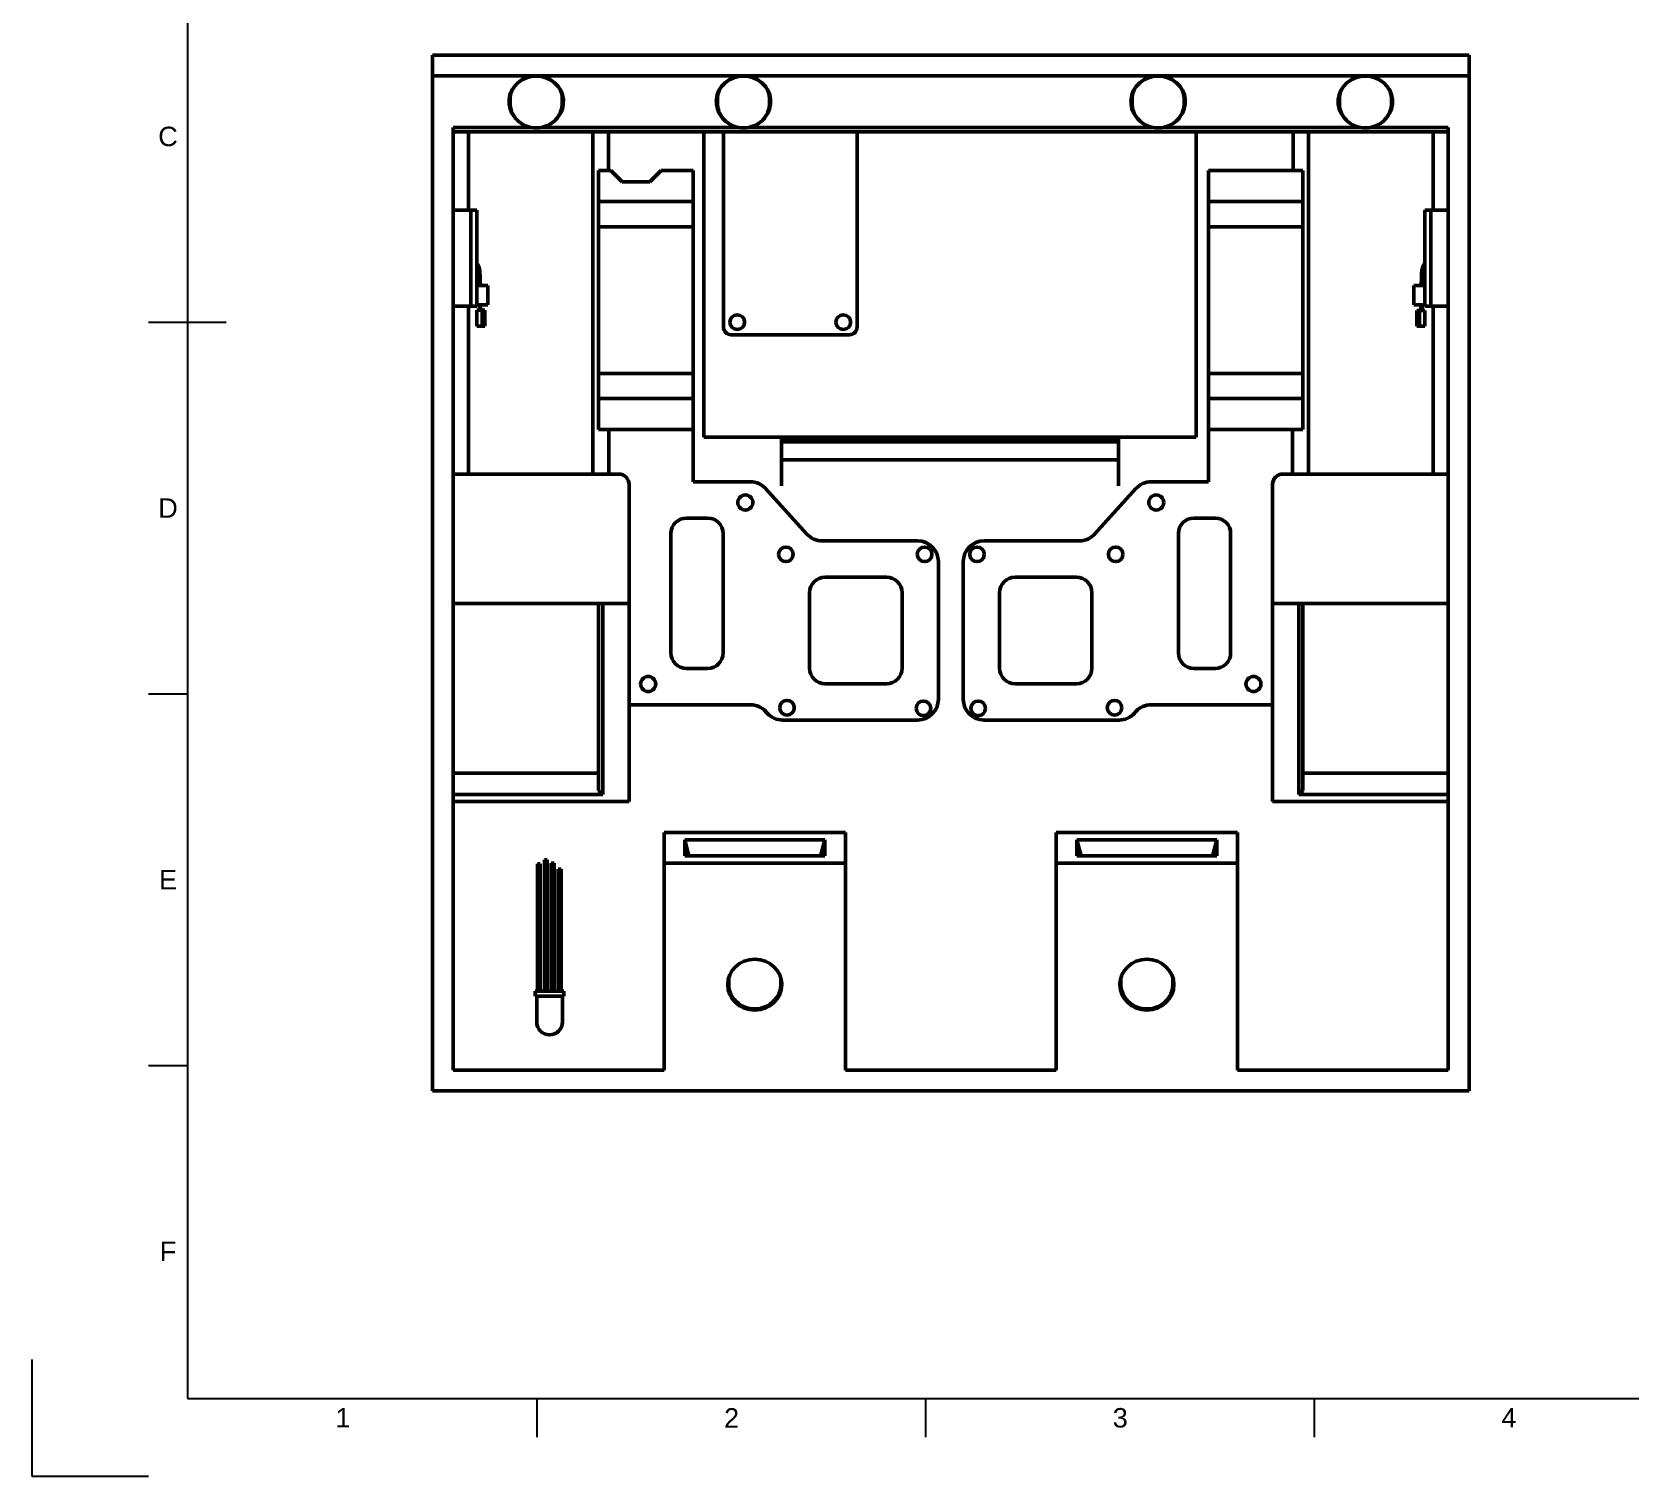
# Model space of a CAD drawing. Header units: millimetres. Extents: x 0 to 420, y 0 to 297.
# Drawn here: x 0 to 205.6, y 0 to 185.9 of the extents above; entities that cross this region are included whole.
import ezdxf
from ezdxf.enums import TextEntityAlignment as Align

# ---------------------------------------------------------------- set-up
doc = ezdxf.new("R2010")
doc.units = ezdxf.units.MM
doc.header["$LTSCALE"] = 0.75
doc.layers.add('Border', color=7, linetype='Continuous', lineweight=25)
doc.layers.add('Visible', color=7, linetype='Continuous', lineweight=50)
doc.styles.add('FusionTitle', font='')
doc.styles.get('FusionTitle').set_extended_font_data('Arial Unicode MS')

# ---------------------------------------------------------------- blocks, each defined once
blk = doc.blocks.new('ISO_A3_SHEET')
at = {"layer": 'Border'}
for p, q in [((20, 287), (20, 10)), ((15, 148.5), (25, 148.5)), ((15, 100.66667), (20, 100.66667)), ((15, 52.83334), (20, 52.83334)), ((0, 15), (0, 0)), ((20, 10), (410, 10)), ((65, 5), (65, 10)), ((115, 5), (115, 10)), ((165, 5), (165, 10)), ((0, 0), (15, 0))]:
    blk.add_line(p, q, dxfattribs=at)
at = {"layer": 'Border', "style": 'FusionTitle'}
for s, p in [('C', (17.5, 172.41667)), ('D', (17.5, 124.58334)), ('E', (17.5, 76.75001)), ('F', (17.5, 28.91668)), ('1', (40, 7.5)), ('2', (90, 7.5)), ('3', (140, 7.5)), ('4', (190, 7.5))]:
    blk.add_text(s, height=2.5, dxfattribs=at).set_placement(p, align=Align.MIDDLE)

msp = doc.modelspace()

# ---------------------------------------------------------------- linework, layer by layer
at = {"layer": 'Visible', "extrusion": (-1e-16, -1, 2.967e-13)}
for p, q in [((184.87, 182.89, 25.35), (51.53, 182.89, 25.35)), ((51.53, 182.89, 25.35), (51.53, 180.23, 25.35)), ((184.87, 180.23, 25.35), (184.87, 182.89, 25.35)), ((51.53, 180.23, 25.35), (184.87, 180.23, 25.35)), ((51.53, 49.56, -22.65), (51.53, 180.23, 25.35)), ((184.87, 180.23, 25.35), (184.87, 49.56, -22.65)), ((61.52, 176.66, 24.77), (61.52, 177.22, 23.25)), ((68.22, 176.66, 24.77), (68.22, 177.22, 23.25)), ((88.18, 176.66, 24.77), (88.18, 177.22, 23.25)), ((94.88, 176.66, 24.77), (94.88, 177.22, 23.25)), ((141.52, 176.66, 24.77), (141.52, 177.22, 23.25)), ((148.22, 176.66, 24.77), (148.22, 177.22, 23.25)), ((168.18, 176.66, 24.77), (168.18, 177.22, 23.25)), ((174.88, 176.66, 24.77), (174.88, 177.22, 23.25)), ((64.26, 173.56, 22.9), (54.2, 173.56, 22.9)), ((54.2, 173.56, 22.9), (54.2, 52.23, -21.67)), ((182.2, 172.99, 22.55), (54.2, 172.99, 22.55)), ((56.17, 162.94, -17.45), (56.17, 172.99, -17.45)), ((90.93, 173.56, 22.9), (65.47, 173.56, 22.9)), ((72.17, 172.99, -17.45), (72.17, 128.96, -17.45)), ((74.15, 168.02, -17.45), (74.15, 172.99, -17.45)), ((86.43, 172.99, -5.63), (86.43, 133.71, -5.63)), ((88.95, 172.99, -3.42), (88.95, 147.89, -3.42)), ((144.26, 173.56, 22.9), (92.14, 173.56, 22.9)), ((106.15, 147.89, -3.42), (106.15, 172.99, -3.42)), ((170.93, 173.56, 22.9), (145.47, 173.56, 22.9)), ((149.76, 133.71, -5.63), (149.76, 172.99, -5.63)), ((162.25, 168.02, -17.45), (162.25, 172.99, -17.45)), ((164.23, 172.99, -17.45), (164.23, 128.96, -17.45)), ((182.2, 173.56, 22.9), (172.14, 173.56, 22.9)), ((180.23, 162.94, -17.45), (180.23, 172.99, -17.45)), ((182.2, 52.23, -21.67), (182.2, 173.56, 22.9)), ((74.47, 168.02, -6.65), (72.9, 168.02, -6.65)), ((72.9, 168.02, -6.65), (72.9, 164.02, -2.65)), ((75.92, 166.57, -5.2), (74.47, 168.02, -6.65)), ((79.5, 166.57, -5.2), (75.92, 166.57, -5.2)), ((80.95, 168.02, -6.65), (79.5, 166.57, -5.2)), ((85.04, 168.02, -6.65), (80.95, 168.02, -6.65)), ((85.04, 164.02, -2.65), (85.04, 168.02, -6.65)), ((163.5, 168.02, -6.65), (151.36, 168.02, -6.65)), ((151.36, 168.02, -6.65), (151.36, 164.02, -2.65)), ((163.5, 164.02, -2.65), (163.5, 168.02, -6.65)), ((54.2, 162.94, 3.82), (56.44, 162.94, 3.82)), ((56.44, 150.57, 3.82), (56.44, 162.94, 3.82)), ((56.44, 162.94, 3.82), (57.24, 162.94, 3.82)), ((56.44, 162.94, 3.82), (56.44, 150.57, 3.82)), ((57.24, 162.94, 3.82), (57.24, 150.57, 3.82)), ((72.9, 164.02, -2.65), (85.04, 164.02, -2.65)), ((72.9, 164.02, -2.65), (72.9, 160.79, -2.65)), ((85.04, 160.79, -2.65), (85.04, 164.02, -2.65)), ((151.36, 164.02, -2.65), (163.5, 164.02, -2.65)), ((151.36, 160.79, -2.65), (151.36, 164.02, -2.65)), ((163.5, 164.02, -2.65), (163.5, 160.79, -2.65)), ((179.96, 162.93, 4.04), (179.16, 162.93, 4.04)), ((179.16, 150.56, 4.04), (179.16, 162.93, 4.04)), ((179.96, 162.94, 3.82), (179.96, 162.93, 3.82)), ((182.2, 162.94, 3.82), (179.96, 162.94, 3.82)), ((179.96, 162.93, 4.04), (179.96, 150.56, 4.04)), ((72.9, 160.79, -2.65), (85.04, 160.79, -2.65)), ((163.5, 160.79, -2.65), (151.36, 160.79, -2.65)), ((57.24, 153.24, 2.39), (58.63, 153.24, 2.39)), ((57.24, 153.24, -4.54), (57.38, 153.24, -4.54)), ((57.69, 153.24, -4.54), (58.63, 153.24, -4.54)), ((179.16, 153.24, 2.39), (177.77, 153.24, 2.39)), ((54.2, 150.57, 3.82), (56.44, 150.57, 3.82)), ((56.17, 128.96, -17.45), (56.17, 150.57, -17.45)), ((56.44, 150.57, 3.82), (57.24, 150.57, 3.82)), ((57.24, 150.75, 2.39), (58.63, 150.75, 2.39)), ((179.16, 150.75, 2.39), (177.77, 150.75, 2.39)), ((178.67, 150.74, -4.54), (177.77, 150.74, -4.54)), ((179.16, 150.74, -4.54), (178.86, 150.74, -4.54)), ((179.96, 150.56, 4.04), (179.16, 150.56, 4.04)), ((182.2, 150.57, 3.82), (179.96, 150.57, 3.82)), ((180.23, 128.96, -17.45), (180.23, 150.57, -17.45)), ((57.24, 150.04, 0.14), (57.91, 150.04, 0.14)), ((57.24, 148, 0.14), (57.24, 150.04, 0.14)), ((58.25, 150.04, -0.19), (57.91, 150.04, 0.14)), ((57.91, 150.04, 0.14), (57.91, 148, 0.14)), ((58.25, 148, -0.19), (58.25, 150.04, -0.19)), ((178.15, 150.03, 0.04), (178.15, 148, 0.04)), ((178.49, 150.03, 0.37), (178.15, 150.03, 0.04)), ((178.49, 148, 0.37), (178.49, 150.03, 0.37)), ((179.16, 150.03, 0.37), (178.49, 150.03, 0.37)), ((179.16, 150.03, 0.37), (179.16, 148, 0.37)), ((57.24, 148, 0.14), (57.91, 148, 0.14)), ((57.91, 148, 0.14), (58.25, 148, -0.19)), ((89.95, 146.89, -3.42), (105.15, 146.89, -3.42)), ((178.15, 148, 0.04), (178.49, 148, 0.37)), ((179.16, 148, 0.37), (178.49, 148, 0.37)), ((85.04, 141.92, -2.65), (72.9, 141.92, -2.65)), ((72.9, 141.92, -2.65), (72.9, 138.69, -2.65)), ((85.04, 138.69, -2.65), (85.04, 141.92, -2.65)), ((151.36, 141.92, -2.65), (163.5, 141.92, -2.65)), ((151.36, 138.69, -2.65), (151.36, 141.92, -2.65)), ((163.5, 141.92, -2.65), (163.5, 138.69, -2.65)), ((85.04, 138.69, -2.65), (72.9, 138.69, -2.65)), ((72.9, 138.69, -2.65), (72.9, 134.69, -6.65)), ((85.04, 134.69, -6.65), (85.04, 138.69, -2.65)), ((163.5, 138.69, -2.65), (151.36, 138.69, -2.65)), ((151.36, 138.69, -2.65), (151.36, 134.69, -6.65)), ((163.5, 134.69, -6.65), (163.5, 138.69, -2.65)), ((72.9, 134.69, -6.65), (85.04, 134.69, -6.65)), ((74.23, 128.96, -17.45), (74.23, 134.69, -17.45)), ((85.04, 134.69, -17.99), (85.04, 127.97, -17.99)), ((86.43, 133.71, -5.63), (149.76, 133.71, -5.63)), ((151.36, 127.97, -17.99), (151.36, 134.69, -17.99)), ((151.36, 134.69, -6.65), (163.5, 134.69, -6.65)), ((162.17, 128.96, -17.45), (162.17, 134.69, -17.45)), ((139.76, 133.45, -5.96), (96.43, 133.45, -5.96)), ((96.43, 133.45, -5.96), (96.43, 133.11, -5.63)), ((96.43, 133.11, -5.63), (139.76, 133.11, -5.63)), ((96.43, 130.78, -5.63), (96.43, 133.11, -5.63)), ((139.76, 133.11, -5.63), (139.76, 133.45, -5.96)), ((139.76, 133.11, -5.63), (139.76, 130.78, -5.63)), ((139.76, 130.78, -5.63), (96.43, 130.78, -5.63)), ((75.48, 128.96, -6.32), (54.2, 128.96, -6.32)), ((76.81, 112.29, -6.32), (76.81, 127.63, -6.32)), ((92.41, 127.97, -17.99), (85.04, 127.97, -17.99)), ((143.99, 127.97, -17.99), (151.36, 127.97, -17.99)), ((159.59, 127.63, -6.32), (159.59, 112.29, -6.32)), ((182.2, 128.96, -6.32), (160.92, 128.96, -6.32)), ((99.7, 121.23, -17.99), (94.38, 127.09, -17.99)), ((136.7, 121.23, -17.99), (142.02, 127.09, -17.99)), ((82.2, 105.94, -17.99), (82.2, 121.3, -17.99)), ((84.2, 123.3, -17.99), (86.92, 123.3, -17.99)), ((88.92, 121.3, -17.99), (88.92, 105.94, -17.99)), ((147.48, 121.3, -17.99), (147.48, 105.94, -17.99)), ((152.2, 123.3, -17.99), (149.48, 123.3, -17.99)), ((154.2, 105.94, -17.99), (154.2, 121.3, -17.99)), ((113.93, 120.36, -17.99), (101.67, 120.36, -17.99)), ((122.47, 120.36, -17.99), (134.73, 120.36, -17.99)), ((116.6, 99.97, -17.99), (116.6, 117.69, -17.99)), ((119.8, 99.97, -17.99), (119.8, 117.69, -17.99)), ((102.04, 115.69, -17.99), (109.93, 115.69, -17.99)), ((134.36, 115.69, -17.99), (126.47, 115.69, -17.99)), ((100.04, 103.97, -17.99), (100.04, 113.69, -17.99)), ((111.93, 113.69, -17.99), (111.93, 103.97, -17.99)), ((124.47, 113.69, -17.99), (124.47, 103.97, -17.99)), ((136.36, 103.97, -17.99), (136.36, 113.69, -17.99)), ((54.2, 112.29, -5.65), (76.14, 112.29, -5.65)), ((72.9, 112.29, -19.85), (72.9, 88.25, -19.85)), ((73.43, 87.72, -19.32), (73.43, 112.29, -19.32)), ((76.81, 99.27, -17.99), (76.81, 112.29, -17.99)), ((159.59, 112.29, -17.99), (159.59, 99.27, -17.99)), ((182.2, 112.29, -5.65), (160.25, 112.29, -5.65)), ((162.97, 112.29, -19.32), (162.97, 87.72, -19.32)), ((163.5, 88.25, -19.85), (163.5, 112.29, -19.85)), ((86.92, 103.94, -17.99), (84.2, 103.94, -17.99)), ((149.48, 103.94, -17.99), (152.2, 103.94, -17.99)), ((109.93, 101.97, -17.99), (102.04, 101.97, -17.99)), ((126.47, 101.97, -17.99), (134.36, 101.97, -17.99)), ((76.81, 99.27, -17.99), (92.41, 99.27, -17.99)), ((76.81, 99.27, -19.32), (76.81, 86.8, -19.32)), ((159.59, 99.27, -17.99), (143.99, 99.27, -17.99)), ((159.59, 86.8, -19.32), (159.59, 99.27, -19.32)), ((94.38, 98.4, -17.99), (94.58, 98.17, -17.99)), ((96.56, 97.3, -17.99), (113.93, 97.3, -17.99)), ((139.84, 97.3, -17.99), (122.47, 97.3, -17.99)), ((142.02, 98.4, -17.99), (141.82, 98.17, -17.99)), ((72.9, 90.46, -22.07), (54.2, 90.46, -22.07)), ((163.5, 90.46, -22.07), (182.2, 90.46, -22.07)), ((54.2, 87.72, -19.32), (73.43, 87.72, -19.32)), ((54.2, 86.8, -19.32), (76.81, 86.8, -19.32)), ((72.9, 88.25, -19.85), (73.43, 87.72, -19.32)), ((182.2, 86.8, -19.32), (159.59, 86.8, -19.32)), ((162.97, 87.72, -19.32), (163.5, 88.25, -19.85)), ((182.2, 87.72, -19.32), (162.97, 87.72, -19.32)), ((81.31, 82.82, -22.65), (104.64, 82.82, -22.65)), ((81.31, 78.89, -11.88), (81.31, 82.82, -22.65)), ((104.64, 82.82, -22.65), (104.64, 78.89, -11.88)), ((131.76, 82.82, -22.65), (155.09, 82.82, -22.65)), ((131.76, 82.82, -22.65), (131.76, 78.89, -11.88)), ((155.09, 78.89, -11.88), (155.09, 82.82, -22.65)), ((83.98, 81.9, -20.15), (84.52, 79.81, -20.33)), ((83.98, 79.81, -14.38), (83.98, 81.9, -20.15)), ((83.98, 81.9, -20.15), (101.98, 81.9, -20.15)), ((101.98, 81.9, -20.15), (101.43, 79.81, -20.33)), ((101.98, 81.9, -20.15), (101.98, 79.81, -14.38)), ((134.42, 81.9, -20.15), (134.97, 79.81, -20.33)), ((134.42, 79.81, -14.38), (134.42, 81.9, -20.15)), ((134.42, 81.9, -20.15), (152.42, 81.9, -20.15)), ((152.42, 81.9, -20.15), (151.88, 79.81, -20.33)), ((152.42, 81.9, -20.15), (152.42, 79.81, -14.38)), ((65.02, 62.42, -16.75), (65.02, 78.79, -16.75)), ((65.02, 78.79, -16.75), (65.38, 78.79, -16.75)), ((65.38, 62.42, -16.75), (65.38, 78.79, -16.75)), ((65.92, 62.42, -16.75), (65.92, 79.29, -16.75)), ((65.92, 79.29, -16.75), (66.28, 79.29, -16.75)), ((66.28, 62.42, -16.75), (66.28, 79.29, -16.75)), ((66.81, 62.42, -16.75), (66.81, 78.9, -16.75)), ((66.81, 78.9, -16.75), (67.17, 78.9, -16.75)), ((67.17, 62.42, -16.75), (67.17, 78.9, -16.75)), ((67.7, 62.42, -16.75), (67.7, 78.12, -16.75)), ((67.7, 78.12, -16.75), (68.06, 78.12, -16.75)), ((68.06, 62.42, -16.75), (68.06, 78.12, -16.75)), ((81.31, 52.23, -21.67), (81.31, 78.89, -11.88)), ((81.31, 78.89, -11.88), (104.64, 78.89, -11.88)), ((101.98, 79.81, -14.38), (83.98, 79.81, -14.38)), ((104.64, 78.89, -11.88), (104.64, 52.23, -21.67)), ((131.76, 52.23, -21.67), (131.76, 78.89, -11.88)), ((131.76, 78.89, -11.88), (155.09, 78.89, -11.88)), ((152.42, 79.81, -14.38), (134.42, 79.81, -14.38)), ((155.09, 78.89, -11.88), (155.09, 52.23, -21.67)), ((89.63, 63.28, -17.7), (89.63, 63.84, -19.22)), ((96.33, 63.28, -17.7), (96.33, 63.84, -19.22)), ((140.07, 63.28, -17.7), (140.07, 63.84, -19.22)), ((146.77, 63.28, -17.7), (146.77, 63.84, -19.22)), ((64.74, 61.75, -16.91), (64.74, 62.42, -16.91)), ((64.93, 61.75, -16.91), (64.93, 58.43, -16.91)), ((68.23, 61.75, -16.91), (68.23, 58.43, -16.91)), ((68.42, 61.75, -16.91), (68.42, 62.42, -16.91)), ((54.2, 52.23, -21.67), (81.31, 52.23, -21.67)), ((104.64, 52.23, -21.67), (131.76, 52.23, -21.67)), ((155.09, 52.23, -21.67), (182.2, 52.23, -21.67)), ((184.87, 49.56, -22.65), (51.53, 49.56, -22.65))]:
    msp.add_line(p, q, dxfattribs=at)
at = {"layer": 'Visible', "extrusion": (0, -2.967e-13, -1)}
for centre, radius in [((-90.73, 148.51, 3.42), 0.943), ((-104.37, 148.51, 3.42), 0.943), ((-91.77, 125.3, 17.99), 0.967), ((-96.99, 118.63, 17.99), 0.94), ((-114.83, 118.63, 17.99), 0.94), ((-79.27, 101.94, 17.99), 0.967), ((-97.13, 98.89, 17.99), 0.94), ((-114.68, 98.81, 17.99), 0.94)]:
    msp.add_circle(centre, radius, dxfattribs=at)
at = {"layer": 'Visible'}
for centre, radius in [((144.63, 125.3, -17.99), 0.967), ((121.57, 118.63, -17.99), 0.94), ((139.41, 118.63, -17.99), 0.94), ((157.13, 101.94, -17.99), 0.967), ((121.72, 98.81, -17.99), 0.94), ((139.27, 98.89, -17.99), 0.94)]:
    msp.add_circle(centre, radius, dxfattribs=at)
at = {"layer": 'Visible', "extrusion": (0, 0.344817, -0.93867)}
msp.add_circle((-92.98, 53.29, 38.35), 3.48, dxfattribs=at)
at = {"layer": 'Visible', "extrusion": (0, -0.344817, 0.93867)}
msp.add_circle((143.42, 53.29, -38.35), 3.48, dxfattribs=at)
at = {"layer": 'Visible', "extrusion": (5e-16, 0.344817, -0.93867)}
msp.add_arc((-64.87, 174.36, 38.35), 3.5, 322.2237, 217.7763, dxfattribs=at)
at = {"layer": 'Visible', "extrusion": (3e-16, 0.344817, -0.93867)}
msp.add_arc((-91.53, 174.36, 38.35), 3.5, 322.2237, 217.7763, dxfattribs=at)
at = {"layer": 'Visible', "extrusion": (-3e-16, 0.344817, -0.93867)}
msp.add_arc((-144.87, 174.36, 38.35), 3.5, 322.2237, 217.7763, dxfattribs=at)
at = {"layer": 'Visible', "extrusion": (-5e-16, 0.344817, -0.93867)}
msp.add_arc((-171.53, 174.36, 38.35), 3.5, 322.2237, 217.7763, dxfattribs=at)
at = {"layer": 'Visible', "extrusion": (6.89e-14, 0.344817, -0.93867)}
msp.add_arc((-64.87, 174.36, 39.35), 3.5, 341.019, 356.9918, dxfattribs=at)
at = {"layer": 'Visible', "extrusion": (-1.005e-13, 0.344817, -0.93867)}
msp.add_arc((-64.87, 174.36, 39.35), 3.5, 183.0082, 198.981, dxfattribs=at)
at = {"layer": 'Visible', "extrusion": (-7.67e-14, 0.344817, -0.93867)}
msp.add_arc((-91.53, 174.36, 39.35), 3.5, 341.019, 356.9918, dxfattribs=at)
at = {"layer": 'Visible', "extrusion": (6.14e-14, 0.344817, -0.93867)}
msp.add_arc((-91.53, 174.36, 39.35), 3.5, 183.0082, 198.981, dxfattribs=at)
at = {"layer": 'Visible', "extrusion": (1.22e-14, 0.344817, -0.93867)}
msp.add_arc((-144.87, 174.36, 39.35), 3.5, 341.019, 356.9918, dxfattribs=at)
at = {"layer": 'Visible', "extrusion": (-1.277e-13, 0.344817, -0.93867)}
msp.add_arc((-144.87, 174.36, 39.35), 3.5, 183.0082, 198.981, dxfattribs=at)
at = {"layer": 'Visible', "extrusion": (3.93e-14, 0.344817, -0.93867)}
msp.add_arc((-171.53, 174.36, 39.35), 3.5, 341.019, 356.9918, dxfattribs=at)
at = {"layer": 'Visible', "extrusion": (-1.164e-13, 0.344817, -0.93867)}
msp.add_arc((-171.53, 174.36, 39.35), 3.5, 183.0082, 198.981, dxfattribs=at)
at = {"layer": 'Visible', "extrusion": (1, -1e-16, 0)}
for centre, radius, start in [((151.36, -7.07, 72.9), 9.44, 180), ((151.36, -7.07, 151.36), 9.44, 180), ((151.36, -7.07, 163.5), 9.44, 180), ((127.45, -19.32, 139.76), 3.33, 270)]:
    msp.add_arc(centre, radius, start, 0, dxfattribs=at)
at = {"layer": 'Visible', "extrusion": (1, 1.1e-15, 0)}
msp.add_arc((151.36, -7.07, 85.04), 9.44, 180, 0, dxfattribs=at)
at = {"layer": 'Visible', "extrusion": (1, -1e-16, -3.8e-15)}
for centre, end in [((151.99, 2.39, 58.63), 180), ((152, -4.54, 58.63), 5.936)]:
    msp.add_arc(centre, 1.24, 0, end, dxfattribs=at)
at = {"layer": 'Visible', "extrusion": (-1, 1e-16, -2.5e-15)}
for centre, end in [((-151.99, 2.39, -177.77), 180), ((-151.99, -4.54, -177.77), 5.936)]:
    msp.add_arc(centre, 1.24, 0, end, dxfattribs=at)
at = {"layer": 'Visible', "extrusion": (0, -2.967e-13, -1)}
for centre, radius, start, end in [((-89.95, 147.89, 3.42), 1, 270, 0), ((-105.15, 147.89, 3.42), 1, 180, 270), ((-92.41, 125.3, 17.99), 2.67, 90, 137.7665), ((-143.99, 125.3, 17.99), 2.67, 42.2335, 90), ((-113.93, 117.69, 17.99), 2.67, 90, 180), ((-122.47, 117.69, 17.99), 2.67, 0, 90), ((-113.93, 99.97, 17.99), 2.67, 180, 270), ((-122.47, 99.97, 17.99), 2.67, 270, 0), ((-96.56, 99.97, 17.99), 2.67, 270, 317.7665), ((-139.84, 99.97, 17.99), 2.67, 222.2335, 270), ((-66.58, 58.43, 16.91), 1.65, 180, 0)]:
    msp.add_arc(centre, radius, start, end, dxfattribs=at)
at = {"layer": 'Visible', "extrusion": (-1, -1.7e-15, -1.8e-15)}
msp.add_arc((-127.45, -19.32, -96.43), 3.33, 180, 270, dxfattribs=at)
at = {"layer": 'Visible'}
for centre, radius, start, end in [((75.48, 127.63, -6.32), 1.33, 0, 90), ((160.92, 127.63, -6.32), 1.33, 90, 180), ((84.2, 121.3, -17.99), 2, 90, 180), ((86.92, 121.3, -17.99), 2, 360, 90), ((149.48, 121.3, -17.99), 2, 90, 180), ((152.2, 121.3, -17.99), 2, 0, 90), ((101.67, 123.03, -17.99), 2.67, 222.2335, 270), ((134.73, 123.03, -17.99), 2.67, 270, 317.7665), ((102.04, 113.69, -17.99), 2, 90, 180), ((109.93, 113.69, -17.99), 2, 0, 90), ((126.47, 113.69, -17.99), 2, 90, 180), ((134.36, 113.69, -17.99), 2, 0, 90), ((84.2, 105.94, -17.99), 2, 180, 270), ((86.92, 105.94, -17.99), 2, 270, 0), ((149.48, 105.94, -17.99), 2, 180, 270), ((152.2, 105.94, -17.99), 2, 270, 360), ((102.04, 103.97, -17.99), 2, 180, 270), ((109.93, 103.97, -17.99), 2, 270, 360), ((126.47, 103.97, -17.99), 2, 180, 270), ((134.36, 103.97, -17.99), 2, 270, 360), ((92.41, 96.61, -17.99), 2.67, 42.2335, 90), ((143.99, 96.61, -17.99), 2.67, 90, 137.7665)]:
    msp.add_arc(centre, radius, start, end, dxfattribs=at)
at = {"layer": 'Visible', "extrusion": (1e-16, 1, -2.967e-13)}
for centre, start, end in [((-76.14, -6.32, 112.29), 90, 180), ((-160.25, -6.32, 112.29), 0, 90)]:
    msp.add_arc(centre, 0.667, start, end, dxfattribs=at)
at = {"layer": 'Visible', "extrusion": (1e-16, 1, -2.915e-13)}
for centre in [(-66.58, -16.91, 62.42), (-66.58, -16.91, 61.75)]:
    msp.add_arc(centre, 1.84, 0, 180, dxfattribs=at)
at = {"layer": 'Visible', "extrusion": (-1.748e-13, 0.344817, -0.93867)}
msp.add_arc((-92.98, 53.29, 40.12), 3.48, 342.5483, 354.6549, dxfattribs=at)
at = {"layer": 'Visible', "extrusion": (-1.22e-14, 0.344817, -0.93867)}
msp.add_arc((-92.98, 53.29, 40.12), 3.48, 185.3451, 197.4517, dxfattribs=at)
at = {"layer": 'Visible', "extrusion": (1.735e-13, -0.344817, 0.93867)}
msp.add_arc((143.42, 53.29, -40.12), 3.48, 185.3451, 197.4517, dxfattribs=at)
at = {"layer": 'Visible', "extrusion": (4.9e-14, -0.344817, 0.93867)}
msp.add_arc((143.42, 53.29, -40.12), 3.48, 342.5483, 354.6549, dxfattribs=at)
at = {"layer": 'Visible'}
for points, knots in [([(61.52, 177.22, 23.25), (61.52, 177.55, 23.37), (61.57, 177.89, 23.49), (61.72, 178.29, 23.63), (61.75, 178.37, 23.66), (61.79, 178.45, 23.69)], [3.1415927, 3.1415927, 3.1415927, 3.1415927, 3.4607441, 3.4607441, 3.5456319, 3.5456319, 3.5456319, 3.5456319]), ([(67.95, 178.45, 23.69), (68.01, 178.32, 23.64), (68.06, 178.17, 23.59), (68.18, 177.76, 23.44), (68.22, 177.49, 23.35), (68.22, 177.22, 23.25)], [5.8791461, 5.8791461, 5.8791461, 5.8791461, 6.0221467, 6.0221467, 6.2831853, 6.2831853, 6.2831853, 6.2831853]), ([(88.18, 177.22, 23.25), (88.18, 177.55, 23.37), (88.24, 177.89, 23.49), (88.38, 178.29, 23.63), (88.42, 178.37, 23.66), (88.45, 178.45, 23.69)], [3.1415927, 3.1415927, 3.1415927, 3.1415927, 3.4607441, 3.4607441, 3.5456319, 3.5456319, 3.5456319, 3.5456319]), ([(94.61, 178.45, 23.69), (94.68, 178.32, 23.64), (94.73, 178.17, 23.59), (94.84, 177.76, 23.44), (94.88, 177.49, 23.35), (94.88, 177.22, 23.25)], [5.8791461, 5.8791461, 5.8791461, 5.8791461, 6.0221467, 6.0221467, 6.2831853, 6.2831853, 6.2831853, 6.2831853]), ([(141.52, 177.22, 23.25), (141.52, 177.55, 23.37), (141.57, 177.89, 23.49), (141.72, 178.29, 23.63), (141.75, 178.37, 23.66), (141.79, 178.45, 23.69)], [3.1415927, 3.1415927, 3.1415927, 3.1415927, 3.4607441, 3.4607441, 3.5456319, 3.5456319, 3.5456319, 3.5456319]), ([(147.95, 178.45, 23.69), (148.01, 178.32, 23.64), (148.06, 178.17, 23.59), (148.18, 177.76, 23.44), (148.22, 177.49, 23.35), (148.22, 177.22, 23.25)], [5.8791461, 5.8791461, 5.8791461, 5.8791461, 6.0221467, 6.0221467, 6.2831853, 6.2831853, 6.2831853, 6.2831853]), ([(168.18, 177.22, 23.25), (168.18, 177.55, 23.37), (168.24, 177.89, 23.49), (168.38, 178.29, 23.63), (168.42, 178.37, 23.66), (168.45, 178.45, 23.69)], [3.1415927, 3.1415927, 3.1415927, 3.1415927, 3.4607441, 3.4607441, 3.5456319, 3.5456319, 3.5456319, 3.5456319]), ([(174.61, 178.45, 23.69), (174.68, 178.32, 23.64), (174.73, 178.17, 23.59), (174.84, 177.76, 23.44), (174.88, 177.49, 23.35), (174.88, 177.22, 23.25)], [5.8791461, 5.8791461, 5.8791461, 5.8791461, 6.0221467, 6.0221467, 6.2831853, 6.2831853, 6.2831853, 6.2831853]), ([(68.22, 176.66, 24.77), (68.22, 176.32, 24.65), (68.16, 175.99, 24.53), (67.93, 175.35, 24.3), (67.77, 175.05, 24.19), (67.34, 174.51, 24), (67.08, 174.27, 23.91), (66.5, 173.89, 23.77), (66.17, 173.74, 23.72), (65.49, 173.54, 23.65), (65.13, 173.5, 23.63), (64.41, 173.52, 23.64), (64.06, 173.58, 23.66), (63.39, 173.81, 23.75), (63.07, 173.98, 23.81), (62.51, 174.4, 23.96), (62.26, 174.65, 24.05), (61.87, 175.21, 24.25), (61.72, 175.52, 24.36), (61.55, 176.11, 24.57), (61.52, 176.38, 24.67), (61.52, 176.66, 24.77)], [0, 0, 0, 0, 0.319151, 0.319151, 0.638512, 0.638512, 0.958351, 0.958351, 1.278666, 1.278666, 1.599283, 1.599283, 1.91999, 1.91999, 2.240569, 2.240569, 2.560809, 2.560809, 2.880554, 2.880554, 3.141593, 3.141593, 3.141593, 3.141593]), ([(94.88, 176.66, 24.77), (94.88, 176.32, 24.65), (94.83, 175.99, 24.53), (94.6, 175.35, 24.3), (94.43, 175.05, 24.19), (94.01, 174.51, 24), (93.75, 174.27, 23.91), (93.16, 173.89, 23.77), (92.84, 173.74, 23.72), (92.15, 173.54, 23.65), (91.8, 173.5, 23.63), (91.08, 173.52, 23.64), (90.72, 173.58, 23.66), (90.05, 173.81, 23.75), (89.74, 173.98, 23.81), (89.17, 174.4, 23.96), (88.93, 174.65, 24.05), (88.54, 175.21, 24.25), (88.39, 175.52, 24.36), (88.22, 176.11, 24.57), (88.18, 176.38, 24.67), (88.18, 176.66, 24.77)], [0, 0, 0, 0, 0.319151, 0.319151, 0.638512, 0.638512, 0.958351, 0.958351, 1.278666, 1.278666, 1.599283, 1.599283, 1.91999, 1.91999, 2.240569, 2.240569, 2.560809, 2.560809, 2.880554, 2.880554, 3.141593, 3.141593, 3.141593, 3.141593]), ([(148.22, 176.66, 24.77), (148.22, 176.32, 24.65), (148.16, 175.99, 24.53), (147.93, 175.35, 24.3), (147.77, 175.05, 24.19), (147.34, 174.51, 24), (147.08, 174.27, 23.91), (146.5, 173.89, 23.77), (146.17, 173.74, 23.72), (145.49, 173.54, 23.65), (145.13, 173.5, 23.63), (144.41, 173.52, 23.64), (144.06, 173.58, 23.66), (143.39, 173.81, 23.75), (143.07, 173.98, 23.81), (142.51, 174.4, 23.96), (142.26, 174.65, 24.05), (141.87, 175.21, 24.25), (141.72, 175.52, 24.36), (141.55, 176.11, 24.57), (141.52, 176.38, 24.67), (141.52, 176.66, 24.77)], [0, 0, 0, 0, 0.319151, 0.319151, 0.638512, 0.638512, 0.958351, 0.958351, 1.278666, 1.278666, 1.599283, 1.599283, 1.91999, 1.91999, 2.240569, 2.240569, 2.560809, 2.560809, 2.880554, 2.880554, 3.141593, 3.141593, 3.141593, 3.141593]), ([(174.88, 176.66, 24.77), (174.88, 176.32, 24.65), (174.83, 175.99, 24.53), (174.6, 175.35, 24.3), (174.43, 175.05, 24.19), (174.01, 174.51, 24), (173.75, 174.27, 23.91), (173.16, 173.89, 23.77), (172.84, 173.74, 23.72), (172.15, 173.54, 23.65), (171.8, 173.5, 23.63), (171.08, 173.52, 23.64), (170.72, 173.58, 23.66), (170.05, 173.81, 23.75), (169.74, 173.98, 23.81), (169.17, 174.4, 23.96), (168.93, 174.65, 24.05), (168.54, 175.21, 24.25), (168.39, 175.52, 24.36), (168.22, 176.11, 24.57), (168.18, 176.38, 24.67), (168.18, 176.66, 24.77)], [0, 0, 0, 0, 0.319151, 0.319151, 0.638512, 0.638512, 0.958351, 0.958351, 1.278666, 1.278666, 1.599283, 1.599283, 1.91999, 1.91999, 2.240569, 2.240569, 2.560809, 2.560809, 2.880554, 2.880554, 3.141593, 3.141593, 3.141593, 3.141593]), ([(57.69, 153.24, -0.19), (57.68, 153.49, -0.14), (57.67, 153.74, -0.08), (57.66, 153.99, -0.03), (57.65, 154.37, 0.04), (57.64, 154.74, 0.1), (57.61, 155.04, 0.17), (57.59, 155.27, 0.22), (57.55, 155.45, 0.27), (57.5, 155.59, 0.34), (57.46, 155.7, 0.39), (57.42, 155.77, 0.45), (57.38, 155.84, 0.49), (57.32, 155.93, 0.56), (57.28, 156.02, 0.61), (57.24, 156.15, 0.66)], [0.4345606, 0.4345606, 0.4345606, 0.4345606, 0.5184096, 0.5184096, 0.5184096, 0.6417663, 0.6417663, 0.6417663, 0.7335259, 0.7335259, 0.7335259, 0.8017818, 0.8017818, 0.8017818, 0.89392, 0.89392, 0.89392, 0.89392]), ([(57.69, 153.24, 0.1), (57.68, 153.46, 0.15), (57.67, 153.69, 0.2), (57.66, 153.92, 0.25), (57.65, 154.3, 0.32), (57.64, 154.67, 0.38), (57.61, 154.96, 0.45), (57.59, 155.18, 0.49), (57.56, 155.34, 0.54), (57.52, 155.46, 0.59), (57.49, 155.54, 0.63), (57.45, 155.61, 0.68), (57.41, 155.68, 0.73), (57.35, 155.78, 0.8), (57.29, 155.9, 0.87), (57.24, 156.07, 0.93)], [0.4435978, 0.4435978, 0.4435978, 0.4435978, 0.5184096, 0.5184096, 0.5184096, 0.6417663, 0.6417663, 0.6417663, 0.7335259, 0.7335259, 0.7335259, 0.8017818, 0.8017818, 0.8017818, 0.9009443, 0.9009443, 0.9009443, 0.9009443]), ([(57.52, 153.24, 0.1), (57.51, 153.46, 0.15), (57.51, 153.69, 0.2), (57.5, 153.92, 0.25), (57.48, 154.29, 0.32), (57.47, 154.67, 0.38), (57.44, 154.95, 0.44), (57.43, 155.11, 0.48), (57.41, 155.24, 0.51), (57.38, 155.34, 0.55), (57.36, 155.43, 0.59), (57.33, 155.5, 0.62), (57.29, 155.57, 0.67), (57.27, 155.59, 0.69), (57.26, 155.62, 0.71), (57.24, 155.65, 0.73)], [0.4439204, 0.4439204, 0.4439204, 0.4439204, 0.5184096, 0.5184096, 0.5184096, 0.6417663, 0.6417663, 0.6417663, 0.7133132, 0.7133132, 0.7133132, 0.7867464, 0.7867464, 0.7867464, 0.813893, 0.813893, 0.813893, 0.813893]), ([(57.47, 153.23, -1.09), (57.45, 153.59, -1.07), (57.43, 153.95, -1.05), (57.38, 154.34, -1.02), (57.35, 154.64, -1.01), (57.3, 154.95, -0.99), (57.24, 155.29, -0.97)], [0.5962501, 0.5962501, 0.5962501, 0.5962501, 0.762146, 0.762146, 0.762146, 0.8880256, 0.8880256, 0.8880256, 0.8880256]), ([(178.71, 153.24, -1.96), (178.72, 153.49, -2.01), (178.73, 153.74, -2.07), (178.74, 153.99, -2.12), (178.75, 154.36, -2.19), (178.76, 154.73, -2.25), (178.79, 155.03, -2.32), (178.81, 155.26, -2.37), (178.85, 155.45, -2.42), (178.9, 155.59, -2.49), (178.94, 155.69, -2.54), (178.98, 155.77, -2.6), (179.02, 155.84, -2.64), (179.08, 155.93, -2.71), (179.12, 156.01, -2.76), (179.16, 156.15, -2.81)], [0.4353071, 0.4353071, 0.4353071, 0.4353071, 0.5184096, 0.5184096, 0.5184096, 0.6417663, 0.6417663, 0.6417663, 0.7335259, 0.7335259, 0.7335259, 0.8017818, 0.8017818, 0.8017818, 0.89392, 0.89392, 0.89392, 0.89392]), ([(178.76, 153.23, -0.77), (178.78, 153.6, -0.79), (178.81, 153.98, -0.82), (178.85, 154.39, -0.84), (178.91, 154.9, -0.87), (179.01, 155.47, -0.9), (179.16, 156.11, -0.93)], [0.5904655, 0.5904655, 0.5904655, 0.5904655, 0.762146, 0.762146, 0.762146, 0.9771072, 0.9771072, 0.9771072, 0.9771072]), ([(57.56, 150.04, -0.17), (57.55, 150.22, -0.18), (57.55, 150.46, -0.19), (57.56, 150.73, -0.2), (57.56, 150.74, -0.2), (57.56, 150.75, -0.2), (57.56, 150.75, -0.2)], [0, 0, 0, 0, 0.1296366, 0.1296366, 0.1296366, 0.1320395, 0.1320395, 0.1320395, 0.1320395]), ([(57.73, 150.04, -0.46), (57.72, 150.23, -0.47), (57.72, 150.46, -0.48), (57.72, 150.75, -0.48), (57.72, 150.75, -0.48), (57.72, 150.75, -0.48), (57.72, 150.75, -0.48)], [0, 0, 0, 0, 0.1296366, 0.1296366, 0.1296366, 0.1301717, 0.1301717, 0.1301717, 0.1301717]), ([(57.73, 150.04, -0.17), (57.72, 150.22, -0.18), (57.72, 150.45, -0.19), (57.72, 150.73, -0.2), (57.72, 150.74, -0.2), (57.72, 150.74, -0.2), (57.72, 150.75, -0.2)], [0, 0, 0, 0, 0.1296366, 0.1296366, 0.1296366, 0.1329318, 0.1329318, 0.1329318, 0.1329318]), ([(178.68, 150.4, -1.67), (178.68, 150.5, -1.67), (178.68, 150.62, -1.67), (178.67, 150.74, -1.67), (178.67, 150.74, -1.67), (178.67, 150.75, -1.67), (178.67, 150.75, -1.67)], [0.07387703, 0.07387703, 0.07387703, 0.07387703, 0.12963657, 0.12963657, 0.12963657, 0.13118315, 0.13118315, 0.13118315, 0.13118315]), ([(96.33, 63.28, -17.7), (96.33, 62.94, -17.82), (96.27, 62.61, -17.94), (96.05, 61.97, -18.17), (95.88, 61.67, -18.28), (95.45, 61.13, -18.47), (95.19, 60.89, -18.56), (94.61, 60.51, -18.69), (94.28, 60.36, -18.75), (93.6, 60.16, -18.82), (93.24, 60.12, -18.83), (92.52, 60.14, -18.83), (92.17, 60.2, -18.8), (91.5, 60.43, -18.72), (91.18, 60.6, -18.66), (90.62, 61.02, -18.51), (90.37, 61.27, -18.42), (89.98, 61.83, -18.22), (89.83, 62.14, -18.11), (89.67, 62.73, -17.9), (89.63, 63, -17.8), (89.63, 63.28, -17.7)], [0, 0, 0, 0, 0.319151, 0.319151, 0.638512, 0.638512, 0.958351, 0.958351, 1.278666, 1.278666, 1.599283, 1.599283, 1.91999, 1.91999, 2.240569, 2.240569, 2.560809, 2.560809, 2.880554, 2.880554, 3.141593, 3.141593, 3.141593, 3.141593]), ([(146.77, 63.28, -17.7), (146.77, 62.94, -17.82), (146.71, 62.61, -17.94), (146.49, 61.97, -18.17), (146.32, 61.67, -18.28), (145.9, 61.13, -18.47), (145.64, 60.89, -18.56), (145.05, 60.51, -18.69), (144.73, 60.36, -18.75), (144.04, 60.16, -18.82), (143.68, 60.12, -18.83), (142.97, 60.14, -18.83), (142.61, 60.2, -18.8), (141.94, 60.43, -18.72), (141.62, 60.6, -18.66), (141.06, 61.02, -18.51), (140.82, 61.27, -18.42), (140.43, 61.83, -18.22), (140.28, 62.14, -18.11), (140.11, 62.73, -17.9), (140.07, 63, -17.8), (140.07, 63.28, -17.7)], [0, 0, 0, 0, 0.319151, 0.319151, 0.638512, 0.638512, 0.958351, 0.958351, 1.278666, 1.278666, 1.599283, 1.599283, 1.91999, 1.91999, 2.240569, 2.240569, 2.560809, 2.560809, 2.880554, 2.880554, 3.141593, 3.141593, 3.141593, 3.141593])]:
    msp.add_open_spline(points, degree=3, knots=knots, dxfattribs=at)
for points in [[(57.38, 153.24, -2.2), (57.35, 153.65, -2.23), (57.3, 154.09, -2.28), (57.24, 154.54, -2.34)], [(57.38, 153.24, -2.46), (57.34, 153.64, -2.49), (57.3, 154.07, -2.53), (57.24, 154.51, -2.6)], [(178.85, 153.24, 0.06), (178.92, 154, 0.11), (179.02, 154.84, 0.21), (179.16, 155.7, 0.41)], [(178.85, 153.24, 0.32), (178.92, 153.99, 0.37), (179.02, 154.82, 0.47), (179.16, 155.66, 0.67)], [(179.02, 153.24, 0.31), (179.06, 153.64, 0.34), (179.1, 154.07, 0.39), (179.16, 154.5, 0.45)], [(57.56, 150.35, -2.29), (57.55, 150.47, -2.31), (57.55, 150.6, -2.33), (57.54, 150.75, -2.34)], [(57.55, 150.47, -2.05), (57.55, 150.56, -2.06), (57.55, 150.65, -2.07), (57.55, 150.75, -2.08)], [(57.56, 150.27, -1.06), (57.55, 150.44, -1.07), (57.55, 150.6, -1.09), (57.56, 150.75, -1.09)], [(57.73, 150.04, -1.92), (57.73, 150.12, -1.97), (57.73, 150.25, -2.01), (57.72, 150.41, -2.04)], [(57.73, 150.04, -1.33), (57.72, 150.11, -1.34), (57.72, 150.18, -1.34), (57.72, 150.25, -1.35)], [(57.73, 150.04, -1.04), (57.72, 150.1, -1.05), (57.72, 150.16, -1.05), (57.72, 150.21, -1.06)], [(178.67, 150.03, 0.06), (178.67, 150.22, 0.13), (178.68, 150.46, 0.17), (178.69, 150.75, 0.2)], [(178.67, 150.03, -0.23), (178.67, 150.17, -0.15), (178.68, 150.42, -0.1), (178.69, 150.75, -0.07)], [(178.68, 150.45, -0.79), (178.68, 150.56, -0.78), (178.68, 150.66, -0.77), (178.68, 150.75, -0.77)], [(178.84, 150.03, 0.06), (178.84, 150.22, 0.13), (178.85, 150.46, 0.17), (178.86, 150.75, 0.19)], [(178.84, 150.03, -1.1), (178.84, 150.14, -1.1), (178.84, 150.25, -1.09), (178.84, 150.35, -1.08)], [(178.84, 150.03, -0.82), (178.84, 150.13, -0.81), (178.84, 150.23, -0.8), (178.84, 150.33, -0.8)], [(178.84, 150.03, -1.98), (178.84, 150.1, -1.97), (178.84, 150.18, -1.97), (178.84, 150.27, -1.96)], [(178.84, 150.03, -1.69), (178.84, 150.08, -1.69), (178.84, 150.14, -1.68), (178.84, 150.2, -1.68)], [(89.63, 63.84, -19.22), (89.63, 63.97, -19.17), (89.64, 64.1, -19.13), (89.65, 64.23, -19.08)], [(96.3, 64.23, -19.08), (96.32, 64.1, -19.13), (96.33, 63.97, -19.17), (96.33, 63.84, -19.22)], [(140.07, 63.84, -19.22), (140.07, 63.97, -19.17), (140.08, 64.1, -19.13), (140.1, 64.23, -19.08)], [(146.75, 64.23, -19.08), (146.76, 64.1, -19.13), (146.77, 63.97, -19.17), (146.77, 63.84, -19.22)]]:
    msp.add_open_spline(points, degree=3, dxfattribs=at)

# ---------------------------------------------------------------- block references
at = {"layer": 'Border'}
msp.add_blockref('ISO_A3_SHEET', (0, 0), dxfattribs=at)

doc.saveas('drawing.dxf')
